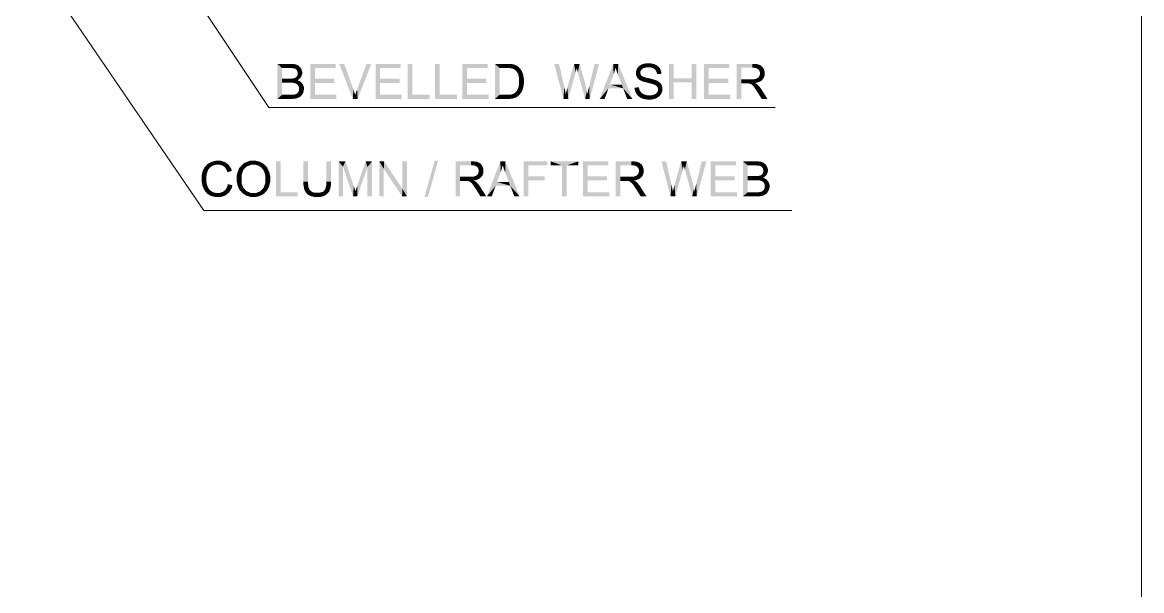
# Model space of a CAD drawing. Header units: millimetres. Extents: x 2 to 579, y 1 to 405.
# Drawn here: x 252.63 to 280.24, y 118.05 to 132.07 of the extents above; entities that cross this region are included whole.
import ezdxf

# ---------------------------------------------------------------- set-up
doc = ezdxf.new("R2010")
doc.units = ezdxf.units.MM
doc.linetypes.add('XKITLINE00', pattern=[0])
doc.layers.add('LinkedObject', color=7, linetype='Continuous', lineweight=0)

# ---------------------------------------------------------------- blocks, each defined once
blk = doc.blocks.new('*A4')
at = {"layer": 'LinkedObject'}
for points in [[(258.921, 131.047), (259.035, 130.582), (258.921, 130.183)], [(259.035, 130.684), (259.035, 130.582), (258.921, 131.047)], [(258.921, 131.047), (259.035, 130.945), (259.035, 130.684)], [(259.208, 130.945), (258.921, 131.047), (259.245, 131.047)], [(259.035, 130.945), (258.921, 131.047), (259.208, 130.945)], [(259.208, 130.945), (259.245, 131.047), (259.254, 130.945)], [(259.245, 131.047), (259.32, 130.939), (259.254, 130.945)], [(259.294, 131.047), (259.32, 130.939), (259.245, 131.047)], [(259.374, 131.034), (259.32, 130.939), (259.294, 131.047)], [(259.32, 130.939), (259.374, 131.034), (259.339, 130.933)], [(259.339, 130.933), (259.374, 131.034), (259.359, 130.927)], [(259.359, 130.927), (259.374, 131.034), (259.404, 131.021)], [(259.404, 131.021), (259.388, 130.905), (259.359, 130.927)], [(259.434, 131.008), (259.388, 130.905), (259.404, 131.021)], [(259.481, 130.967), (259.388, 130.905), (259.434, 131.008)], [(259.497, 130.94), (259.388, 130.905), (259.481, 130.967)], [(259.388, 130.905), (259.497, 130.94), (259.398, 130.888)], [(259.497, 130.94), (259.409, 130.872), (259.398, 130.888)], [(259.409, 130.872), (259.497, 130.94), (259.419, 130.834)], [(259.419, 130.834), (259.497, 130.94), (259.531, 130.826)], [(259.531, 130.856), (259.497, 130.94), (259.514, 130.913)], [(259.531, 130.826), (259.497, 130.94), (259.531, 130.856)], [(259.846, 130.681), (259.732, 130.183), (259.732, 131.047)], [(259.846, 130.681), (259.732, 131.047), (259.846, 130.945)], [(260.356, 130.945), (259.732, 131.047), (260.356, 131.047)], [(259.846, 130.945), (259.732, 131.047), (260.356, 130.945)], [(260.57, 131.047), (260.781, 130.183), (260.446, 131.047)], [(260.795, 130.419), (260.781, 130.183), (260.57, 131.047)], [(261.236, 131.047), (260.886, 130.419), (261.119, 131.047)], [(260.899, 130.183), (260.886, 130.419), (261.236, 131.047)], [(261.455, 130.681), (261.341, 130.183), (261.341, 131.047)], [(261.455, 130.681), (261.341, 131.047), (261.455, 130.945)], [(261.965, 130.945), (261.341, 131.047), (261.965, 131.047)], [(261.455, 130.945), (261.341, 131.047), (261.965, 130.945)], [(262.252, 131.047), (262.138, 130.183), (262.138, 131.047)], [(262.252, 130.285), (262.138, 130.183), (262.252, 131.047)], [(262.923, 131.047), (262.809, 130.183), (262.809, 131.047)], [(262.923, 130.285), (262.809, 130.183), (262.923, 131.047)], [(263.6, 130.681), (263.486, 130.183), (263.486, 131.047)], [(263.6, 130.681), (263.486, 131.047), (263.6, 130.945)], [(264.111, 130.945), (263.486, 131.047), (264.111, 131.047)], [(263.6, 130.945), (263.486, 131.047), (264.111, 130.945)], [(264.289, 131.047), (264.403, 130.945), (264.289, 130.183)], [(264.584, 130.945), (264.289, 131.047), (264.586, 131.047)], [(264.403, 130.945), (264.289, 131.047), (264.584, 130.945)], [(264.289, 130.183), (264.403, 130.945), (264.403, 130.285)], [(264.586, 131.047), (264.635, 130.945), (264.584, 130.945)], [(264.636, 131.047), (264.635, 130.945), (264.586, 131.047)], [(264.636, 131.047), (264.709, 130.936), (264.635, 130.945)], [(264.713, 131.041), (264.709, 130.936), (264.636, 131.047)], [(264.74, 131.035), (264.709, 130.936), (264.713, 131.041)], [(264.74, 131.035), (264.732, 130.927), (264.709, 130.936)], [(264.732, 130.927), (264.74, 131.035), (264.764, 130.915)], [(264.84, 130.995), (264.74, 131.035), (264.777, 131.026)], [(264.866, 130.973), (264.74, 131.035), (264.84, 130.995)], [(264.818, 130.866), (264.74, 131.035), (264.866, 130.973)], [(264.764, 130.915), (264.74, 131.035), (264.818, 130.866)], [(264.866, 130.973), (264.84, 130.83), (264.818, 130.866)], [(264.9, 130.944), (264.84, 130.83), (264.866, 130.973)], [(264.951, 130.87), (264.84, 130.83), (264.9, 130.944)], [(265.869, 131.047), (265.979, 130.183), (265.751, 131.047)], [(266, 130.48), (265.979, 130.183), (265.869, 131.047)], [(266.24, 131.047), (266.28, 130.841), (266.075, 130.463)], [(266.28, 130.841), (266.24, 131.047), (266.285, 130.862)], [(266.285, 130.862), (266.24, 131.047), (266.298, 130.913)], [(266.298, 130.913), (266.24, 131.047), (266.306, 130.943)], [(266.377, 131.047), (266.306, 130.943), (266.24, 131.047)], [(266.306, 130.943), (266.377, 131.047), (266.308, 130.933)], [(266.308, 130.933), (266.377, 131.047), (266.322, 130.882)], [(266.322, 130.882), (266.377, 131.047), (266.333, 130.841)], [(266.333, 130.841), (266.377, 131.047), (266.501, 130.609)], [(266.862, 131.047), (266.612, 130.492), (266.747, 131.047)], [(266.626, 130.183), (266.612, 130.492), (266.862, 131.047)], [(267.206, 131.047), (267.217, 130.791), (266.874, 130.183)], [(267.217, 130.791), (267.206, 131.047), (267.232, 130.832)], [(267.232, 130.832), (267.206, 131.047), (267.255, 130.915)], [(267.255, 130.915), (267.206, 131.047), (267.264, 130.956)], [(267.329, 131.047), (267.264, 130.956), (267.206, 131.047)], [(267.264, 130.956), (267.329, 131.047), (267.274, 130.921)], [(267.274, 130.921), (267.329, 131.047), (267.305, 130.831)], [(267.305, 130.831), (267.329, 131.047), (267.325, 130.776)], [(267.325, 130.776), (267.329, 131.047), (267.415, 130.538)], [(267.415, 130.538), (267.329, 131.047), (267.451, 130.445)], [(267.451, 130.445), (267.329, 131.047), (267.681, 130.183)], [(267.804, 130.946), (267.767, 130.823), (267.786, 130.917)], [(267.9, 130.904), (267.767, 130.823), (267.804, 130.946)], [(267.786, 130.917), (267.767, 130.823), (267.767, 130.856)], [(267.823, 130.974), (267.924, 130.923), (267.804, 130.946)], [(267.804, 130.946), (267.924, 130.923), (267.9, 130.904)], [(267.877, 131.017), (267.924, 130.923), (267.823, 130.974)], [(267.948, 130.942), (267.877, 131.017), (267.912, 131.032)], [(267.924, 130.923), (267.877, 131.017), (267.948, 130.942)], [(267.948, 131.047), (268.023, 130.961), (267.912, 131.032)], [(267.912, 131.032), (268.023, 130.961), (267.948, 130.942)], [(268.027, 131.062), (268.023, 130.961), (267.948, 131.047)], [(268.071, 131.062), (268.023, 130.961), (268.027, 131.062)], [(268.023, 130.961), (268.071, 131.062), (268.075, 130.961)], [(268.071, 131.062), (268.125, 130.961), (268.075, 130.961)], [(268.203, 131.046), (268.071, 131.062), (268.119, 131.062)], [(268.24, 131.031), (268.071, 131.062), (268.203, 131.046)], [(268.2, 130.94), (268.071, 131.062), (268.24, 131.031)], [(268.125, 130.961), (268.071, 131.062), (268.2, 130.94)], [(268.24, 131.031), (268.226, 130.919), (268.2, 130.94)], [(268.277, 131.015), (268.226, 130.919), (268.24, 131.031)], [(268.226, 130.919), (268.277, 131.015), (268.251, 130.898)], [(268.251, 130.898), (268.277, 131.015), (268.353, 130.94)], [(268.353, 130.94), (268.281, 130.836), (268.251, 130.898)], [(268.353, 130.94), (268.277, 131.015), (268.333, 130.97)], [(268.372, 130.909), (268.281, 130.836), (268.353, 130.94)], [(268.394, 130.841), (268.281, 130.836), (268.372, 130.909)], [(268.695, 130.692), (268.581, 130.183), (268.581, 131.047)], [(268.695, 130.692), (268.581, 131.047), (268.695, 131.047)], [(269.258, 131.047), (269.144, 130.692), (269.144, 131.047)], [(269.144, 130.59), (269.144, 130.692), (269.258, 131.047)], [(269.144, 130.59), (269.258, 131.047), (269.258, 130.183)], [(269.564, 130.681), (269.45, 130.183), (269.45, 131.047)], [(269.564, 130.681), (269.45, 131.047), (269.564, 130.945)], [(270.075, 130.945), (269.45, 131.047), (270.075, 131.047)], [(269.564, 130.945), (269.45, 131.047), (270.075, 130.945)], [(270.369, 130.666), (270.254, 130.183), (270.254, 131.047)], [(270.254, 131.047), (270.369, 130.952), (270.369, 130.666)], [(270.642, 130.952), (270.254, 131.047), (270.637, 131.047)], [(270.369, 130.952), (270.254, 131.047), (270.642, 130.952)], [(270.637, 131.047), (270.69, 130.952), (270.642, 130.952)], [(270.782, 131.035), (270.637, 131.047), (270.694, 131.047)], [(270.812, 131.024), (270.637, 131.047), (270.782, 131.035)], [(270.76, 130.932), (270.637, 131.047), (270.812, 131.024)], [(270.69, 130.952), (270.637, 131.047), (270.76, 130.932)], [(270.812, 131.024), (270.782, 130.912), (270.76, 130.932)], [(270.842, 131.012), (270.782, 130.912), (270.812, 131.024)], [(270.782, 130.912), (270.842, 131.012), (270.804, 130.893)], [(270.804, 130.893), (270.842, 131.012), (270.908, 130.941)], [(270.908, 130.941), (270.826, 130.842), (270.804, 130.893)], [(270.926, 130.912), (270.826, 130.842), (270.908, 130.941)], [(270.944, 130.847), (270.826, 130.842), (270.926, 130.912)], [(270.908, 130.941), (270.842, 131.012), (270.89, 130.971)], [(259.235, 130.582), (259.035, 130.684), (259.222, 130.684)], [(259.035, 130.582), (259.035, 130.684), (259.235, 130.582)], [(259.276, 130.582), (259.222, 130.684), (259.26, 130.684)], [(259.235, 130.582), (259.222, 130.684), (259.276, 130.582)], [(259.315, 130.689), (259.411, 130.643), (259.26, 130.684)], [(259.26, 130.684), (259.411, 130.643), (259.276, 130.582)], [(259.276, 130.582), (259.411, 130.643), (259.339, 130.575)], [(259.331, 130.694), (259.441, 130.658), (259.315, 130.689)], [(259.411, 130.643), (259.315, 130.689), (259.441, 130.658)], [(259.353, 130.701), (259.441, 130.658), (259.331, 130.694)], [(259.411, 130.643), (259.383, 130.56), (259.339, 130.575)], [(259.386, 130.722), (259.441, 130.658), (259.353, 130.701)], [(259.383, 130.56), (259.411, 130.643), (259.418, 130.535)], [(259.501, 130.722), (259.386, 130.722), (259.408, 130.752)], [(259.486, 130.697), (259.386, 130.722), (259.501, 130.722)], [(259.441, 130.658), (259.386, 130.722), (259.486, 130.697)], [(259.408, 130.752), (259.531, 130.826), (259.501, 130.722)], [(259.419, 130.79), (259.531, 130.826), (259.408, 130.752)], [(259.51, 130.592), (259.411, 130.643), (259.45, 130.631)], [(259.418, 130.535), (259.411, 130.643), (259.51, 130.592)], [(259.531, 130.826), (259.419, 130.813), (259.419, 130.834)], [(259.419, 130.813), (259.531, 130.826), (259.419, 130.79)], [(259.501, 130.722), (259.531, 130.826), (259.516, 130.746)], [(259.516, 130.746), (259.531, 130.826), (259.531, 130.798)], [(259.846, 130.579), (259.732, 130.183), (259.846, 130.681)], [(260.325, 130.579), (259.846, 130.681), (260.325, 130.681)], [(259.846, 130.579), (259.846, 130.681), (260.325, 130.579)], [(261.455, 130.579), (261.341, 130.183), (261.455, 130.681)], [(261.933, 130.579), (261.455, 130.681), (261.933, 130.681)], [(261.455, 130.579), (261.455, 130.681), (261.933, 130.579)], [(263.6, 130.579), (263.486, 130.183), (263.6, 130.681)], [(264.079, 130.579), (263.6, 130.681), (264.079, 130.681)], [(263.6, 130.579), (263.6, 130.681), (264.079, 130.579)], [(264.84, 130.83), (264.951, 130.87), (264.862, 130.793)], [(264.862, 130.793), (264.951, 130.87), (264.968, 130.825)], [(264.968, 130.825), (264.885, 130.689), (264.862, 130.793)], [(264.985, 130.78), (264.885, 130.689), (264.968, 130.825)], [(265.002, 130.677), (264.885, 130.689), (264.985, 130.78)], [(265.002, 130.62), (264.885, 130.689), (265.002, 130.677)], [(264.885, 130.689), (265.002, 130.62), (264.885, 130.621)], [(266.075, 130.463), (266.28, 130.841), (266.097, 130.183)], [(266.501, 130.609), (266.514, 130.183), (266.333, 130.841)], [(266.874, 130.183), (267.217, 130.791), (267.122, 130.538)], [(267.877, 130.858), (267.767, 130.823), (267.9, 130.904)], [(267.767, 130.823), (267.877, 130.858), (267.877, 130.831)], [(267.877, 130.808), (267.767, 130.823), (267.877, 130.831)], [(267.767, 130.823), (267.877, 130.808), (267.767, 130.794)], [(267.767, 130.794), (267.877, 130.808), (267.782, 130.74)], [(267.782, 130.74), (267.877, 130.808), (267.797, 130.716)], [(267.797, 130.716), (267.877, 130.808), (267.894, 130.769)], [(267.894, 130.769), (267.858, 130.651), (267.797, 130.716)], [(267.797, 130.716), (267.858, 130.651), (267.812, 130.692)], [(267.91, 130.754), (267.858, 130.651), (267.894, 130.769)], [(267.858, 130.651), (267.91, 130.754), (267.889, 130.635)], [(267.889, 130.635), (267.91, 130.754), (267.927, 130.739)], [(267.889, 130.635), (267.927, 130.739), (267.913, 130.622)], [(267.913, 130.622), (267.927, 130.739), (267.996, 130.596)], [(267.996, 130.596), (267.927, 130.739), (268.013, 130.708)], [(267.996, 130.596), (268.013, 130.708), (268.056, 130.581)], [(268.056, 130.581), (268.013, 130.708), (268.083, 130.693)], [(268.056, 130.581), (268.083, 130.693), (268.115, 130.567)], [(268.115, 130.567), (268.083, 130.693), (268.152, 130.677)], [(268.115, 130.567), (268.152, 130.677), (268.192, 130.546)], [(268.192, 130.546), (268.152, 130.677), (268.209, 130.539)], [(268.209, 130.539), (268.152, 130.677), (268.237, 130.529)], [(268.248, 130.649), (268.237, 130.529), (268.152, 130.677)], [(268.274, 130.638), (268.237, 130.529), (268.248, 130.649)], [(268.237, 130.529), (268.274, 130.638), (268.276, 130.503)], [(268.276, 130.503), (268.274, 130.638), (268.311, 130.62)], [(268.395, 130.803), (268.281, 130.836), (268.394, 130.841)], [(268.281, 130.836), (268.395, 130.803), (268.285, 130.795)], [(268.695, 130.59), (268.581, 130.183), (268.695, 130.692)], [(268.695, 130.692), (269.144, 130.59), (268.695, 130.59)], [(269.144, 130.692), (269.144, 130.59), (268.695, 130.692)], [(269.564, 130.579), (269.45, 130.183), (269.564, 130.681)], [(270.043, 130.579), (269.564, 130.681), (270.043, 130.681)], [(269.564, 130.579), (269.564, 130.681), (270.043, 130.579)], [(270.369, 130.666), (270.369, 130.567), (270.254, 130.183)], [(270.501, 130.567), (270.369, 130.666), (270.614, 130.666)], [(270.369, 130.567), (270.369, 130.666), (270.501, 130.567)], [(270.501, 130.567), (270.614, 130.666), (270.523, 130.567)], [(270.523, 130.567), (270.614, 130.666), (270.555, 130.565)], [(270.555, 130.565), (270.614, 130.666), (270.564, 130.562)], [(270.564, 130.562), (270.614, 130.666), (270.578, 130.559)], [(270.578, 130.559), (270.614, 130.666), (270.604, 130.548)], [(270.604, 130.548), (270.614, 130.666), (270.653, 130.666)], [(270.604, 130.548), (270.653, 130.666), (270.617, 130.54)], [(270.653, 130.666), (270.701, 130.576), (270.617, 130.54)], [(270.714, 130.674), (270.701, 130.576), (270.653, 130.666)], [(270.701, 130.576), (270.714, 130.674), (270.763, 130.585)], [(270.736, 130.682), (270.885, 130.656), (270.714, 130.674)], [(270.855, 130.625), (270.714, 130.674), (270.885, 130.656)], [(270.763, 130.585), (270.714, 130.674), (270.855, 130.625)], [(270.758, 130.69), (270.885, 130.656), (270.736, 130.682)], [(270.885, 130.656), (270.758, 130.69), (270.792, 130.716)], [(270.803, 130.734), (270.885, 130.656), (270.792, 130.716)], [(270.815, 130.752), (270.885, 130.656), (270.803, 130.734)], [(270.815, 130.752), (270.944, 130.811), (270.885, 130.656)], [(270.826, 130.791), (270.944, 130.811), (270.815, 130.752)], [(270.944, 130.811), (270.826, 130.842), (270.944, 130.847)], [(270.826, 130.842), (270.944, 130.811), (270.826, 130.812)], [(270.944, 130.811), (270.826, 130.791), (270.826, 130.812)], [(270.885, 130.656), (270.944, 130.811), (270.914, 130.688)], [(270.914, 130.688), (270.944, 130.811), (270.944, 130.765)], [(258.921, 130.183), (259.035, 130.582), (259.035, 130.285)], [(259.418, 130.535), (259.51, 130.592), (259.43, 130.518)], [(259.43, 130.518), (259.51, 130.592), (259.443, 130.5)], [(259.547, 130.321), (259.43, 130.345), (259.447, 130.376)], [(259.443, 130.5), (259.51, 130.592), (259.531, 130.564)], [(259.531, 130.564), (259.455, 130.458), (259.443, 130.5)], [(259.447, 130.376), (259.573, 130.433), (259.547, 130.321)], [(259.455, 130.413), (259.573, 130.433), (259.447, 130.376)], [(259.552, 130.537), (259.455, 130.458), (259.531, 130.564)], [(259.573, 130.471), (259.455, 130.458), (259.552, 130.537)], [(259.573, 130.433), (259.455, 130.458), (259.573, 130.471)], [(259.455, 130.458), (259.573, 130.433), (259.455, 130.434)], [(259.573, 130.433), (259.455, 130.413), (259.455, 130.434)], [(259.547, 130.321), (259.573, 130.433), (259.56, 130.347)], [(259.56, 130.347), (259.573, 130.433), (259.573, 130.403)], [(259.846, 130.285), (259.732, 130.183), (259.846, 130.579)], [(260.808, 130.381), (260.781, 130.183), (260.795, 130.419)], [(260.831, 130.311), (260.781, 130.183), (260.808, 130.381)], [(260.873, 130.384), (260.899, 130.183), (260.85, 130.313)], [(260.886, 130.419), (260.899, 130.183), (260.873, 130.384)], [(261.455, 130.285), (261.341, 130.183), (261.455, 130.579)], [(263.6, 130.285), (263.486, 130.183), (263.6, 130.579)], [(264.92, 130.319), (264.799, 130.346), (264.819, 130.366)], [(264.819, 130.366), (264.979, 130.445), (264.92, 130.319)], [(264.851, 130.421), (264.979, 130.445), (264.819, 130.366)], [(264.862, 130.455), (264.979, 130.445), (264.851, 130.421)], [(264.979, 130.445), (264.862, 130.455), (264.873, 130.489)], [(264.885, 130.573), (265.002, 130.57), (264.873, 130.489)], [(264.873, 130.489), (265.002, 130.57), (264.979, 130.445)], [(265.002, 130.62), (264.885, 130.573), (264.885, 130.621)], [(265.002, 130.57), (264.885, 130.573), (265.002, 130.62)], [(264.92, 130.319), (264.979, 130.445), (264.938, 130.344)], [(264.938, 130.344), (264.979, 130.445), (264.968, 130.407)], [(264.979, 130.445), (265.002, 130.57), (264.991, 130.483)], [(266.01, 130.436), (265.979, 130.183), (266, 130.48)], [(266.028, 130.348), (265.979, 130.183), (266.01, 130.436)], [(266.053, 130.373), (266.097, 130.183), (266.036, 130.304)], [(266.072, 130.453), (266.097, 130.183), (266.053, 130.373)], [(266.075, 130.463), (266.097, 130.183), (266.072, 130.453)], [(266.524, 130.528), (266.514, 130.183), (266.501, 130.609)], [(266.557, 130.375), (266.514, 130.183), (266.524, 130.528)], [(266.568, 130.304), (266.514, 130.183), (266.557, 130.375)], [(266.598, 130.438), (266.626, 130.183), (266.577, 130.345)], [(266.612, 130.492), (266.626, 130.183), (266.598, 130.438)], [(267.089, 130.445), (266.874, 130.183), (267.122, 130.538)], [(266.874, 130.183), (267.089, 130.445), (266.995, 130.183)], [(267.122, 130.538), (267.451, 130.445), (267.089, 130.445)], [(267.415, 130.538), (267.451, 130.445), (267.122, 130.538)], [(267.451, 130.445), (267.681, 130.183), (267.551, 130.183)], [(267.847, 130.437), (267.735, 130.46), (267.843, 130.47)], [(267.735, 130.46), (267.782, 130.305), (267.736, 130.417)], [(267.847, 130.437), (267.782, 130.305), (267.735, 130.46)], [(267.736, 130.417), (267.782, 130.305), (267.76, 130.339)], [(267.865, 130.384), (267.782, 130.305), (267.847, 130.437)], [(267.782, 130.305), (267.865, 130.384), (267.805, 130.271)], [(267.805, 130.271), (267.865, 130.384), (267.867, 130.22)], [(267.879, 130.363), (267.867, 130.22), (267.865, 130.384)], [(267.893, 130.342), (267.867, 130.22), (267.879, 130.363)], [(268.276, 130.503), (268.311, 130.62), (268.287, 130.488)], [(268.287, 130.488), (268.311, 130.62), (268.299, 130.473)], [(268.299, 130.36), (268.401, 130.327), (268.287, 130.343)], [(268.311, 130.62), (268.385, 130.55), (268.299, 130.473)], [(268.299, 130.473), (268.385, 130.55), (268.311, 130.437)], [(268.299, 130.36), (268.421, 130.427), (268.401, 130.327)], [(268.311, 130.397), (268.421, 130.427), (268.299, 130.36)], [(268.385, 130.55), (268.311, 130.62), (268.367, 130.576)], [(268.311, 130.437), (268.385, 130.55), (268.403, 130.523)], [(268.311, 130.437), (268.403, 130.523), (268.311, 130.417)], [(268.311, 130.417), (268.403, 130.523), (268.311, 130.397)], [(268.403, 130.523), (268.421, 130.427), (268.311, 130.397)], [(268.401, 130.327), (268.421, 130.427), (268.421, 130.392)], [(268.421, 130.427), (268.403, 130.523), (268.421, 130.461)], [(268.581, 130.183), (268.695, 130.59), (268.695, 130.183)], [(269.144, 130.59), (269.258, 130.183), (269.144, 130.183)], [(269.564, 130.285), (269.45, 130.183), (269.564, 130.579)], [(270.254, 130.183), (270.369, 130.567), (270.369, 130.183)], [(270.617, 130.54), (270.701, 130.576), (270.629, 130.531)], [(270.701, 130.576), (270.658, 130.502), (270.629, 130.531)], [(270.724, 130.565), (270.658, 130.502), (270.701, 130.576)], [(270.658, 130.502), (270.724, 130.565), (270.674, 130.482)], [(270.674, 130.482), (270.724, 130.565), (270.691, 130.461)], [(270.691, 130.461), (270.724, 130.565), (270.77, 130.533)], [(270.77, 130.533), (270.732, 130.402), (270.691, 130.461)], [(270.77, 130.533), (270.724, 130.565), (270.758, 130.544)], [(270.795, 130.51), (270.732, 130.402), (270.77, 130.533)], [(270.842, 130.453), (270.732, 130.402), (270.795, 130.51)], [(270.732, 130.402), (270.842, 130.453), (270.757, 130.363)], [(270.757, 130.363), (270.842, 130.453), (270.864, 130.418)], [(270.757, 130.363), (270.864, 130.418), (270.871, 130.183)], [(270.871, 130.183), (270.864, 130.418), (271.014, 130.183)], [(259.035, 130.285), (259.25, 130.183), (258.921, 130.183)], [(259.25, 130.285), (259.25, 130.183), (259.035, 130.285)], [(259.25, 130.285), (259.291, 130.183), (259.25, 130.183)], [(259.278, 130.285), (259.291, 130.183), (259.25, 130.285)], [(259.317, 130.287), (259.361, 130.19), (259.278, 130.285)], [(259.278, 130.285), (259.361, 130.19), (259.291, 130.183)], [(259.328, 130.289), (259.361, 130.19), (259.317, 130.287)], [(259.389, 130.197), (259.328, 130.289), (259.348, 130.293)], [(259.361, 130.19), (259.328, 130.289), (259.389, 130.197)], [(259.381, 130.304), (259.484, 130.24), (259.348, 130.293)], [(259.348, 130.293), (259.484, 130.24), (259.389, 130.197)], [(259.394, 130.313), (259.484, 130.24), (259.381, 130.304)], [(259.389, 130.197), (259.484, 130.24), (259.418, 130.205)], [(259.484, 130.24), (259.394, 130.313), (259.408, 130.321)], [(259.43, 130.345), (259.503, 130.254), (259.408, 130.321)], [(259.408, 130.321), (259.503, 130.254), (259.484, 130.24)], [(259.418, 130.205), (259.484, 130.24), (259.465, 130.226)], [(259.534, 130.294), (259.43, 130.345), (259.547, 130.321)], [(259.503, 130.254), (259.43, 130.345), (259.534, 130.294)], [(259.732, 130.183), (259.846, 130.285), (260.376, 130.183)], [(260.376, 130.183), (259.846, 130.285), (260.376, 130.285)], [(260.84, 130.278), (260.781, 130.183), (260.831, 130.311)], [(260.781, 130.183), (260.84, 130.278), (260.899, 130.183)], [(260.85, 130.313), (260.899, 130.183), (260.84, 130.278)], [(261.341, 130.183), (261.455, 130.285), (261.985, 130.183)], [(261.985, 130.183), (261.455, 130.285), (261.985, 130.285)], [(262.138, 130.183), (262.252, 130.285), (262.677, 130.183)], [(262.677, 130.183), (262.252, 130.285), (262.677, 130.285)], [(262.809, 130.183), (262.923, 130.285), (263.348, 130.183)], [(263.348, 130.183), (262.923, 130.285), (263.348, 130.285)], [(263.486, 130.183), (263.6, 130.285), (264.13, 130.183)], [(264.13, 130.183), (263.6, 130.285), (264.13, 130.285)], [(264.403, 130.285), (264.6, 130.183), (264.289, 130.183)], [(264.587, 130.285), (264.6, 130.183), (264.403, 130.285)], [(264.587, 130.285), (264.639, 130.183), (264.6, 130.183)], [(264.63, 130.285), (264.639, 130.183), (264.587, 130.285)], [(264.739, 130.198), (264.63, 130.285), (264.697, 130.293)], [(264.709, 130.19), (264.63, 130.285), (264.739, 130.198)], [(264.639, 130.183), (264.63, 130.285), (264.709, 130.19)], [(264.721, 130.301), (264.739, 130.198), (264.697, 130.293)], [(264.745, 130.309), (264.739, 130.198), (264.721, 130.301)], [(264.739, 130.198), (264.745, 130.309), (264.769, 130.205)], [(264.842, 130.241), (264.745, 130.309), (264.784, 130.331)], [(264.82, 130.227), (264.745, 130.309), (264.842, 130.241)], [(264.769, 130.205), (264.745, 130.309), (264.82, 130.227)], [(264.799, 130.346), (264.863, 130.255), (264.784, 130.331)], [(264.784, 130.331), (264.863, 130.255), (264.842, 130.241)], [(264.902, 130.295), (264.799, 130.346), (264.92, 130.319)], [(264.863, 130.255), (264.799, 130.346), (264.902, 130.295)], [(266.036, 130.304), (265.979, 130.183), (266.028, 130.348)], [(266.036, 130.304), (266.097, 130.183), (265.979, 130.183)], [(266.568, 130.304), (266.626, 130.183), (266.514, 130.183)], [(266.577, 130.345), (266.626, 130.183), (266.568, 130.304)], [(267.893, 130.342), (267.906, 130.202), (267.867, 130.22)], [(267.936, 130.309), (267.906, 130.202), (267.893, 130.342)], [(267.906, 130.202), (267.936, 130.309), (267.946, 130.185)], [(267.965, 130.296), (267.946, 130.185), (267.936, 130.309)], [(267.995, 130.283), (267.946, 130.185), (267.965, 130.296)], [(267.995, 130.283), (268.044, 130.168), (267.946, 130.185)], [(268.061, 130.27), (268.044, 130.168), (267.995, 130.283)], [(268.061, 130.27), (268.102, 130.168), (268.044, 130.168)], [(268.097, 130.27), (268.102, 130.168), (268.061, 130.27)], [(268.097, 130.27), (268.149, 130.168), (268.102, 130.168)], [(268.13, 130.27), (268.149, 130.168), (268.097, 130.27)], [(268.188, 130.28), (268.269, 130.202), (268.13, 130.27)], [(268.13, 130.27), (268.269, 130.202), (268.149, 130.168)], [(268.149, 130.168), (268.269, 130.202), (268.232, 130.185)], [(268.213, 130.29), (268.362, 130.266), (268.188, 130.28)], [(268.305, 130.219), (268.188, 130.28), (268.362, 130.266)], [(268.269, 130.202), (268.188, 130.28), (268.305, 130.219)], [(268.238, 130.299), (268.362, 130.266), (268.213, 130.29)], [(268.275, 130.326), (268.382, 130.297), (268.238, 130.299)], [(268.238, 130.299), (268.382, 130.297), (268.362, 130.266)], [(268.287, 130.343), (268.401, 130.327), (268.275, 130.326)], [(268.382, 130.297), (268.275, 130.326), (268.401, 130.327)], [(269.45, 130.183), (269.564, 130.285), (270.095, 130.183)], [(270.095, 130.183), (269.564, 130.285), (270.095, 130.285)], [(257.193, 128.384), (257.074, 128.402), (257.1, 128.453)], [(257.126, 128.503), (257.253, 128.488), (257.1, 128.453)], [(257.1, 128.453), (257.253, 128.488), (257.206, 128.424)], [(257.193, 128.384), (257.1, 128.453), (257.206, 128.424)], [(257.199, 128.579), (257.253, 128.488), (257.126, 128.503)], [(257.246, 128.605), (257.253, 128.488), (257.199, 128.579)], [(257.294, 128.631), (257.403, 128.56), (257.246, 128.605)], [(257.246, 128.605), (257.403, 128.56), (257.32, 128.536)], [(257.253, 128.488), (257.246, 128.605), (257.287, 128.512)], [(257.287, 128.512), (257.246, 128.605), (257.32, 128.536)], [(257.399, 128.657), (257.403, 128.56), (257.294, 128.631)], [(257.456, 128.657), (257.403, 128.56), (257.399, 128.657)], [(257.403, 128.56), (257.456, 128.657), (257.453, 128.56)], [(257.456, 128.657), (257.497, 128.56), (257.453, 128.56)], [(257.629, 128.624), (257.456, 128.657), (257.52, 128.657)], [(257.673, 128.591), (257.456, 128.657), (257.629, 128.624)], [(257.568, 128.538), (257.456, 128.657), (257.673, 128.591)], [(257.497, 128.56), (257.456, 128.657), (257.568, 128.538)], [(257.568, 128.538), (257.673, 128.591), (257.597, 128.517)], [(257.673, 128.591), (257.626, 128.495), (257.597, 128.517)], [(257.626, 128.495), (257.673, 128.591), (257.669, 128.426)], [(257.669, 128.426), (257.673, 128.591), (257.796, 128.406)], [(257.669, 128.426), (257.796, 128.406), (257.684, 128.379)], [(257.779, 128.466), (257.673, 128.591), (257.718, 128.558)], [(257.796, 128.406), (257.673, 128.591), (257.779, 128.466)], [(258.032, 128.536), (257.917, 128.199), (257.974, 128.475)], [(258.078, 128.434), (257.917, 128.199), (258.032, 128.536)], [(257.974, 128.475), (257.917, 128.199), (257.917, 128.307)], [(258.034, 128.295), (257.917, 128.199), (258.078, 128.434)], [(258.239, 128.657), (258.032, 128.536), (258.09, 128.597)], [(258.33, 128.657), (258.032, 128.536), (258.239, 128.657)], [(258.27, 128.559), (258.032, 128.536), (258.33, 128.657)], [(258.165, 128.517), (258.032, 128.536), (258.27, 128.559)], [(258.032, 128.536), (258.165, 128.517), (258.122, 128.476)], [(258.078, 128.434), (258.032, 128.536), (258.122, 128.476)], [(258.27, 128.559), (258.33, 128.657), (258.331, 128.559)], [(258.33, 128.657), (258.374, 128.559), (258.331, 128.559)], [(258.498, 128.629), (258.33, 128.657), (258.39, 128.657)], [(258.546, 128.6), (258.33, 128.657), (258.498, 128.629)], [(258.451, 128.537), (258.33, 128.657), (258.546, 128.6)], [(258.374, 128.559), (258.33, 128.657), (258.451, 128.537)], [(258.451, 128.537), (258.546, 128.6), (258.485, 128.516)], [(258.546, 128.6), (258.519, 128.494), (258.485, 128.516)], [(258.519, 128.494), (258.546, 128.6), (258.572, 128.433)], [(258.667, 128.492), (258.546, 128.6), (258.594, 128.572)], [(258.692, 128.441), (258.546, 128.6), (258.667, 128.492)], [(258.572, 128.433), (258.546, 128.6), (258.692, 128.441)], [(258.572, 128.433), (258.692, 128.441), (258.589, 128.394)], [(258.692, 128.441), (258.607, 128.354), (258.589, 128.394)], [(258.607, 128.354), (258.692, 128.441), (258.625, 128.262)], [(258.625, 128.262), (258.692, 128.441), (258.743, 128.274)], [(258.743, 128.274), (258.692, 128.441), (258.717, 128.39)], [(258.999, 128.643), (258.885, 127.779), (258.885, 128.643)], [(258.999, 127.881), (258.885, 127.779), (258.999, 128.643)], [(259.677, 128.643), (259.562, 128.144), (259.562, 128.643)], [(259.677, 128.144), (259.562, 128.144), (259.677, 128.643)], [(260.242, 128.643), (260.128, 128.144), (260.128, 128.643)], [(260.242, 128.144), (260.128, 128.144), (260.242, 128.643)], [(260.428, 128.643), (260.538, 128.514), (260.428, 127.779)], [(260.538, 128.514), (260.428, 128.643), (260.6, 128.643)], [(260.428, 127.779), (260.538, 128.514), (260.538, 127.779)], [(260.538, 128.514), (260.6, 128.643), (260.787, 127.779)], [(260.787, 127.779), (260.6, 128.643), (260.804, 128.031)], [(260.891, 128.042), (261.142, 128.502), (260.89, 127.779)], [(261.099, 128.643), (261.142, 128.502), (260.891, 128.042)], [(261.252, 128.643), (261.142, 128.502), (261.099, 128.643)], [(261.142, 127.779), (261.252, 128.643), (261.252, 127.779)], [(261.142, 128.502), (261.252, 128.643), (261.142, 127.779)], [(261.435, 128.643), (261.545, 128.457), (261.435, 127.779)], [(261.545, 128.457), (261.435, 128.643), (261.552, 128.643)], [(261.435, 127.779), (261.545, 128.457), (261.545, 127.779)], [(261.545, 128.457), (261.552, 128.643), (261.997, 127.779)], [(261.997, 127.779), (261.552, 128.643), (262.005, 127.964)], [(262.115, 128.643), (262.005, 127.964), (262.005, 128.643)], [(262.115, 127.779), (262.005, 127.964), (262.115, 128.643)], [(262.885, 128.657), (262.549, 127.764), (262.8, 128.657)], [(262.635, 127.764), (262.549, 127.764), (262.885, 128.657)], [(263.429, 128.262), (263.315, 127.779), (263.315, 128.643)], [(263.315, 128.643), (263.429, 128.548), (263.429, 128.262)], [(263.702, 128.548), (263.315, 128.643), (263.697, 128.643)], [(263.429, 128.548), (263.315, 128.643), (263.702, 128.548)], [(263.697, 128.643), (263.75, 128.548), (263.702, 128.548)], [(263.843, 128.631), (263.697, 128.643), (263.755, 128.643)], [(263.873, 128.619), (263.697, 128.643), (263.843, 128.631)], [(263.82, 128.528), (263.697, 128.643), (263.873, 128.619)], [(263.75, 128.548), (263.697, 128.643), (263.82, 128.528)], [(263.873, 128.619), (263.842, 128.508), (263.82, 128.528)], [(263.903, 128.608), (263.842, 128.508), (263.873, 128.619)], [(263.842, 128.508), (263.903, 128.608), (263.865, 128.488)], [(263.865, 128.488), (263.903, 128.608), (263.968, 128.537)], [(263.968, 128.537), (263.887, 128.438), (263.865, 128.488)], [(263.986, 128.508), (263.887, 128.438), (263.968, 128.537)], [(264.004, 128.443), (263.887, 128.438), (263.986, 128.508)], [(264.004, 128.407), (263.887, 128.438), (264.004, 128.443)], [(263.887, 128.438), (264.004, 128.407), (263.887, 128.407)], [(263.968, 128.537), (263.903, 128.608), (263.95, 128.567)], [(264.421, 128.643), (264.432, 128.387), (264.089, 127.779)], [(264.432, 128.387), (264.421, 128.643), (264.447, 128.428)], [(264.447, 128.428), (264.421, 128.643), (264.471, 128.51)], [(264.471, 128.51), (264.421, 128.643), (264.479, 128.552)], [(264.544, 128.643), (264.479, 128.552), (264.421, 128.643)], [(264.479, 128.552), (264.544, 128.643), (264.489, 128.517)], [(264.489, 128.517), (264.544, 128.643), (264.52, 128.427)], [(264.52, 128.427), (264.544, 128.643), (264.54, 128.372)], [(264.54, 128.372), (264.544, 128.643), (264.631, 128.134)], [(264.631, 128.134), (264.544, 128.643), (264.666, 128.04)], [(264.666, 128.04), (264.544, 128.643), (264.896, 127.779)], [(265.109, 128.273), (264.994, 127.779), (264.994, 128.643)], [(265.109, 128.273), (264.994, 128.643), (265.109, 128.541)], [(265.577, 128.541), (264.994, 128.643), (265.577, 128.643)], [(265.109, 128.541), (264.994, 128.643), (265.577, 128.541)], [(265.661, 128.643), (265.945, 128.541), (265.661, 128.541)], [(266.059, 128.541), (265.945, 128.541), (265.661, 128.643)], [(266.059, 128.541), (265.661, 128.643), (266.345, 128.643)], [(265.945, 127.779), (266.059, 128.541), (266.059, 127.779)], [(265.945, 128.541), (266.059, 128.541), (265.945, 127.779)], [(266.059, 128.541), (266.345, 128.643), (266.345, 128.541)], [(266.578, 128.276), (266.464, 127.779), (266.464, 128.643)], [(266.578, 128.276), (266.464, 128.643), (266.578, 128.541)], [(267.089, 128.541), (266.464, 128.643), (267.089, 128.643)], [(266.578, 128.541), (266.464, 128.643), (267.089, 128.541)], [(267.383, 128.262), (267.269, 127.779), (267.269, 128.643)], [(267.269, 128.643), (267.383, 128.548), (267.383, 128.262)], [(267.656, 128.548), (267.269, 128.643), (267.651, 128.643)], [(267.383, 128.548), (267.269, 128.643), (267.656, 128.548)], [(267.651, 128.643), (267.704, 128.548), (267.656, 128.548)], [(267.796, 128.631), (267.651, 128.643), (267.709, 128.643)], [(267.826, 128.619), (267.651, 128.643), (267.796, 128.631)], [(267.774, 128.528), (267.651, 128.643), (267.826, 128.619)], [(267.704, 128.548), (267.651, 128.643), (267.774, 128.528)], [(267.826, 128.619), (267.796, 128.508), (267.774, 128.528)], [(267.856, 128.608), (267.796, 128.508), (267.826, 128.619)], [(267.796, 128.508), (267.856, 128.608), (267.818, 128.488)], [(267.818, 128.488), (267.856, 128.608), (267.922, 128.537)], [(267.922, 128.537), (267.84, 128.438), (267.818, 128.488)], [(267.94, 128.508), (267.84, 128.438), (267.922, 128.537)], [(267.958, 128.443), (267.84, 128.438), (267.94, 128.508)], [(267.958, 128.407), (267.84, 128.438), (267.958, 128.443)], [(267.84, 128.438), (267.958, 128.407), (267.84, 128.407)], [(267.922, 128.537), (267.856, 128.608), (267.904, 128.567)], [(268.512, 128.643), (268.622, 127.779), (268.394, 128.643)], [(268.643, 128.076), (268.622, 127.779), (268.512, 128.643)], [(268.883, 128.643), (268.923, 128.437), (268.718, 128.059)], [(268.718, 128.059), (268.923, 128.437), (268.74, 127.779)], [(268.923, 128.437), (268.883, 128.643), (268.928, 128.458)], [(268.928, 128.458), (268.883, 128.643), (268.941, 128.508)], [(268.941, 128.508), (268.883, 128.643), (268.949, 128.538)], [(269.02, 128.643), (268.949, 128.538), (268.883, 128.643)], [(268.949, 128.538), (269.02, 128.643), (268.951, 128.529)], [(268.951, 128.529), (269.02, 128.643), (268.965, 128.478)], [(268.965, 128.478), (269.02, 128.643), (268.976, 128.437)], [(268.976, 128.437), (269.02, 128.643), (269.144, 128.205)], [(269.144, 128.205), (269.157, 127.779), (268.976, 128.437)], [(269.505, 128.643), (269.255, 128.087), (269.39, 128.643)], [(269.269, 127.779), (269.255, 128.087), (269.505, 128.643)], [(269.727, 128.276), (269.613, 127.779), (269.613, 128.643)], [(269.727, 128.276), (269.613, 128.643), (269.727, 128.541)], [(270.238, 128.541), (269.613, 128.643), (270.238, 128.643)], [(269.727, 128.541), (269.613, 128.643), (270.238, 128.541)], [(270.411, 128.643), (270.525, 128.178), (270.411, 127.779)], [(270.525, 128.28), (270.525, 128.178), (270.411, 128.643)], [(270.411, 128.643), (270.525, 128.541), (270.525, 128.28)], [(270.698, 128.541), (270.411, 128.643), (270.735, 128.643)], [(270.525, 128.541), (270.411, 128.643), (270.698, 128.541)], [(270.698, 128.541), (270.735, 128.643), (270.745, 128.541)], [(270.735, 128.643), (270.81, 128.535), (270.745, 128.541)], [(270.785, 128.643), (270.81, 128.535), (270.735, 128.643)], [(270.864, 128.63), (270.81, 128.535), (270.785, 128.643)], [(270.81, 128.535), (270.864, 128.63), (270.83, 128.529)], [(270.83, 128.529), (270.864, 128.63), (270.849, 128.523)], [(270.849, 128.523), (270.864, 128.63), (270.894, 128.616)], [(270.894, 128.616), (270.878, 128.5), (270.849, 128.523)], [(270.924, 128.603), (270.878, 128.5), (270.894, 128.616)], [(270.971, 128.563), (270.878, 128.5), (270.924, 128.603)], [(270.988, 128.536), (270.878, 128.5), (270.971, 128.563)], [(270.878, 128.5), (270.988, 128.536), (270.889, 128.484)], [(270.988, 128.536), (270.899, 128.468), (270.889, 128.484)], [(270.899, 128.468), (270.988, 128.536), (270.909, 128.43)], [(270.909, 128.43), (270.988, 128.536), (271.022, 128.422)], [(271.022, 128.422), (270.909, 128.408), (270.909, 128.43)], [(271.022, 128.451), (270.988, 128.536), (271.005, 128.508)], [(271.022, 128.422), (270.988, 128.536), (271.022, 128.451)], [(257.179, 128.344), (257.048, 128.285), (257.074, 128.402)], [(257.166, 128.261), (257.048, 128.285), (257.179, 128.344)], [(257.048, 128.285), (257.166, 128.261), (257.048, 128.217)], [(257.048, 128.217), (257.166, 128.261), (257.166, 128.218)], [(257.166, 128.218), (257.048, 128.155), (257.048, 128.217)], [(257.166, 128.163), (257.048, 128.155), (257.166, 128.218)], [(257.166, 128.163), (257.094, 127.986), (257.048, 128.155)], [(257.048, 128.155), (257.094, 127.986), (257.071, 128.039)], [(257.179, 128.344), (257.074, 128.402), (257.193, 128.384)], [(257.182, 128.066), (257.094, 127.986), (257.166, 128.163)], [(257.917, 128.199), (258.034, 128.295), (258.034, 128.197)], [(257.917, 128.199), (258.034, 128.119), (257.917, 128.142)], [(258.034, 128.119), (257.917, 128.199), (258.034, 128.197)], [(258.583, 127.998), (258.743, 128.209), (258.69, 127.974)], [(258.625, 128.126), (258.743, 128.209), (258.583, 127.998)], [(258.625, 128.21), (258.743, 128.274), (258.743, 128.209)], [(258.625, 128.262), (258.743, 128.274), (258.625, 128.21)], [(258.743, 128.209), (258.625, 128.126), (258.625, 128.21)], [(258.69, 127.974), (258.743, 128.209), (258.716, 128.026)], [(258.716, 128.026), (258.743, 128.209), (258.743, 128.144)], [(263.429, 128.262), (263.429, 128.162), (263.315, 127.779)], [(263.315, 127.779), (263.429, 128.162), (263.429, 127.779)], [(263.561, 128.162), (263.429, 128.262), (263.674, 128.262)], [(263.429, 128.162), (263.429, 128.262), (263.561, 128.162)], [(263.561, 128.162), (263.674, 128.262), (263.583, 128.162)], [(263.583, 128.162), (263.674, 128.262), (263.615, 128.16)], [(263.615, 128.16), (263.674, 128.262), (263.625, 128.158)], [(263.625, 128.158), (263.674, 128.262), (263.638, 128.155)], [(263.638, 128.155), (263.674, 128.262), (263.664, 128.143)], [(263.664, 128.143), (263.674, 128.262), (263.713, 128.262)], [(263.664, 128.143), (263.713, 128.262), (263.677, 128.135)], [(263.713, 128.262), (263.761, 128.172), (263.677, 128.135)], [(263.677, 128.135), (263.761, 128.172), (263.69, 128.127)], [(263.761, 128.172), (263.719, 128.098), (263.69, 128.127)], [(263.775, 128.27), (263.761, 128.172), (263.713, 128.262)], [(263.784, 128.161), (263.719, 128.098), (263.761, 128.172)], [(263.719, 128.098), (263.784, 128.161), (263.735, 128.078)], [(263.735, 128.078), (263.784, 128.161), (263.751, 128.057)], [(263.751, 128.057), (263.784, 128.161), (263.83, 128.129)], [(263.761, 128.172), (263.775, 128.27), (263.823, 128.18)], [(263.797, 128.278), (263.945, 128.252), (263.775, 128.27)], [(263.915, 128.22), (263.775, 128.27), (263.945, 128.252)], [(263.823, 128.18), (263.775, 128.27), (263.915, 128.22)], [(263.83, 128.129), (263.784, 128.161), (263.818, 128.139)], [(263.819, 128.286), (263.945, 128.252), (263.797, 128.278)], [(263.945, 128.252), (263.819, 128.286), (263.852, 128.312)], [(263.864, 128.33), (263.945, 128.252), (263.852, 128.312)], [(263.875, 128.348), (263.945, 128.252), (263.864, 128.33)], [(263.875, 128.348), (264.004, 128.407), (263.945, 128.252)], [(263.887, 128.386), (264.004, 128.407), (263.875, 128.348)], [(264.004, 128.407), (263.887, 128.386), (263.887, 128.407)], [(263.945, 128.252), (264.004, 128.407), (263.975, 128.283)], [(263.975, 128.283), (264.004, 128.407), (264.004, 128.361)], [(264.089, 127.779), (264.432, 128.387), (264.337, 128.134)], [(265.109, 128.171), (264.994, 127.779), (265.109, 128.273)], [(264.994, 127.779), (265.109, 128.171), (265.109, 127.779)], [(265.514, 128.171), (265.109, 128.273), (265.514, 128.273)], [(265.109, 128.171), (265.109, 128.273), (265.514, 128.171)], [(266.578, 128.174), (266.464, 127.779), (266.578, 128.276)], [(266.578, 127.881), (266.464, 127.779), (266.578, 128.174)], [(267.057, 128.174), (266.578, 128.276), (267.057, 128.276)], [(266.578, 128.174), (266.578, 128.276), (267.057, 128.174)], [(267.383, 128.262), (267.383, 128.162), (267.269, 127.779)], [(267.269, 127.779), (267.383, 128.162), (267.383, 127.779)], [(267.515, 128.162), (267.383, 128.262), (267.628, 128.262)], [(267.383, 128.162), (267.383, 128.262), (267.515, 128.162)], [(267.515, 128.162), (267.628, 128.262), (267.537, 128.162)], [(267.537, 128.162), (267.628, 128.262), (267.569, 128.16)], [(267.569, 128.16), (267.628, 128.262), (267.578, 128.158)], [(267.578, 128.158), (267.628, 128.262), (267.592, 128.155)], [(267.592, 128.155), (267.628, 128.262), (267.618, 128.143)], [(267.618, 128.143), (267.628, 128.262), (267.667, 128.262)], [(267.618, 128.143), (267.667, 128.262), (267.631, 128.135)], [(267.667, 128.262), (267.715, 128.172), (267.631, 128.135)], [(267.631, 128.135), (267.715, 128.172), (267.643, 128.127)], [(267.715, 128.172), (267.672, 128.098), (267.643, 128.127)], [(267.728, 128.27), (267.715, 128.172), (267.667, 128.262)], [(267.738, 128.161), (267.672, 128.098), (267.715, 128.172)], [(267.672, 128.098), (267.738, 128.161), (267.689, 128.078)], [(267.689, 128.078), (267.738, 128.161), (267.705, 128.057)], [(267.705, 128.057), (267.738, 128.161), (267.784, 128.129)], [(267.715, 128.172), (267.728, 128.27), (267.777, 128.18)], [(267.75, 128.278), (267.899, 128.252), (267.728, 128.27)], [(267.869, 128.22), (267.728, 128.27), (267.899, 128.252)], [(267.777, 128.18), (267.728, 128.27), (267.869, 128.22)], [(267.784, 128.129), (267.738, 128.161), (267.772, 128.139)], [(267.772, 128.286), (267.899, 128.252), (267.75, 128.278)], [(267.899, 128.252), (267.772, 128.286), (267.806, 128.312)], [(267.818, 128.33), (267.899, 128.252), (267.806, 128.312)], [(267.829, 128.348), (267.899, 128.252), (267.818, 128.33)], [(267.829, 128.348), (267.958, 128.407), (267.899, 128.252)], [(267.84, 128.386), (267.958, 128.407), (267.829, 128.348)], [(267.958, 128.407), (267.84, 128.386), (267.84, 128.407)], [(267.899, 128.252), (267.958, 128.407), (267.928, 128.283)], [(267.928, 128.283), (267.958, 128.407), (267.958, 128.361)], [(269.167, 128.124), (269.157, 127.779), (269.144, 128.205)], [(269.727, 128.174), (269.613, 127.779), (269.727, 128.276)], [(269.727, 127.881), (269.613, 127.779), (269.727, 128.174)], [(270.206, 128.174), (269.727, 128.276), (270.206, 128.276)], [(269.727, 128.174), (269.727, 128.276), (270.206, 128.174)], [(270.411, 127.779), (270.525, 128.178), (270.525, 127.881)], [(270.725, 128.178), (270.525, 128.28), (270.712, 128.28)], [(270.525, 128.178), (270.525, 128.28), (270.725, 128.178)], [(270.766, 128.178), (270.712, 128.28), (270.75, 128.28)], [(270.725, 128.178), (270.712, 128.28), (270.766, 128.178)], [(270.805, 128.285), (270.901, 128.238), (270.75, 128.28)], [(270.75, 128.28), (270.901, 128.238), (270.766, 128.178)], [(270.766, 128.178), (270.901, 128.238), (270.83, 128.171)], [(270.821, 128.29), (270.931, 128.253), (270.805, 128.285)], [(270.901, 128.238), (270.805, 128.285), (270.931, 128.253)], [(270.843, 128.296), (270.931, 128.253), (270.821, 128.29)], [(270.901, 128.238), (270.874, 128.156), (270.83, 128.171)], [(270.876, 128.318), (270.931, 128.253), (270.843, 128.296)], [(270.874, 128.156), (270.901, 128.238), (270.908, 128.131)], [(270.992, 128.317), (270.876, 128.318), (270.898, 128.348)], [(270.977, 128.293), (270.876, 128.318), (270.992, 128.317)], [(270.931, 128.253), (270.876, 128.318), (270.977, 128.293)], [(270.898, 128.348), (271.022, 128.422), (270.992, 128.317)], [(270.909, 128.386), (271.022, 128.422), (270.898, 128.348)], [(271, 128.188), (270.901, 128.238), (270.94, 128.227)], [(270.908, 128.131), (270.901, 128.238), (271, 128.188)], [(270.908, 128.131), (271, 128.188), (270.921, 128.113)], [(270.909, 128.408), (271.022, 128.422), (270.909, 128.386)], [(270.921, 128.113), (271, 128.188), (270.933, 128.095)], [(270.933, 128.095), (271, 128.188), (271.021, 128.16)], [(271.021, 128.16), (270.946, 128.053), (270.933, 128.095)], [(271.042, 128.132), (270.946, 128.053), (271.021, 128.16)], [(270.992, 128.317), (271.022, 128.422), (271.007, 128.342)], [(271.007, 128.342), (271.022, 128.422), (271.022, 128.394)], [(257.094, 127.986), (257.182, 128.066), (257.198, 128.025)], [(257.214, 127.984), (257.094, 127.986), (257.198, 128.025)], [(257.094, 127.986), (257.227, 127.821), (257.117, 127.932)], [(257.214, 127.984), (257.227, 127.821), (257.094, 127.986)], [(257.117, 127.932), (257.227, 127.821), (257.183, 127.849)], [(257.264, 127.923), (257.227, 127.821), (257.214, 127.984)], [(257.227, 127.821), (257.264, 127.923), (257.298, 127.902)], [(257.332, 127.882), (257.227, 127.821), (257.298, 127.902)], [(257.332, 127.882), (257.454, 127.764), (257.227, 127.821)], [(257.405, 127.862), (257.454, 127.764), (257.332, 127.882)], [(257.574, 127.889), (257.682, 127.838), (257.492, 127.862)], [(257.682, 127.838), (257.574, 127.889), (257.607, 127.917)], [(257.64, 127.945), (257.682, 127.838), (257.607, 127.917)], [(257.64, 127.945), (257.811, 128.053), (257.682, 127.838)], [(257.685, 128.027), (257.811, 128.053), (257.64, 127.945)], [(257.682, 127.838), (257.811, 128.053), (257.729, 127.875)], [(257.811, 128.053), (257.685, 128.027), (257.697, 128.082)], [(257.729, 127.875), (257.811, 128.053), (257.793, 127.982)], [(257.917, 128.142), (258.034, 128.119), (257.941, 128.035)], [(257.941, 128.035), (258.034, 128.119), (257.966, 127.984)], [(257.966, 127.984), (258.034, 128.119), (258.076, 127.996)], [(258.076, 127.996), (258.064, 127.852), (257.966, 127.984)], [(257.966, 127.984), (258.064, 127.852), (257.991, 127.933)], [(258.118, 127.951), (258.064, 127.852), (258.076, 127.996)], [(258.064, 127.852), (258.118, 127.951), (258.112, 127.823)], [(258.112, 127.823), (258.118, 127.951), (258.16, 127.907)], [(258.16, 127.907), (258.33, 127.764), (258.112, 127.823)], [(258.266, 127.862), (258.33, 127.764), (258.16, 127.907)], [(258.539, 127.817), (258.394, 127.862), (258.5, 127.907)], [(258.542, 127.952), (258.588, 127.844), (258.5, 127.907)], [(258.5, 127.907), (258.588, 127.844), (258.539, 127.817)], [(258.69, 127.974), (258.542, 127.952), (258.583, 127.998)], [(258.663, 127.922), (258.542, 127.952), (258.69, 127.974)], [(258.588, 127.844), (258.542, 127.952), (258.663, 127.922)], [(258.885, 127.779), (258.999, 127.881), (259.424, 127.779)], [(259.424, 127.779), (258.999, 127.881), (259.424, 127.881)], [(259.677, 128.144), (259.562, 128.075), (259.562, 128.144)], [(259.677, 128.088), (259.562, 128.075), (259.677, 128.144)], [(259.677, 128.088), (259.595, 127.927), (259.562, 128.075)], [(259.562, 128.075), (259.595, 127.927), (259.579, 127.967)], [(259.687, 128.005), (259.595, 127.927), (259.677, 128.088)], [(259.595, 127.927), (259.687, 128.005), (259.697, 127.978)], [(259.708, 127.951), (259.595, 127.927), (259.697, 127.978)], [(259.708, 127.951), (259.706, 127.806), (259.595, 127.927)], [(259.595, 127.927), (259.706, 127.806), (259.612, 127.887)], [(259.612, 127.887), (259.706, 127.806), (259.667, 127.827)], [(259.744, 127.91), (259.706, 127.806), (259.708, 127.951)], [(259.706, 127.806), (259.744, 127.91), (259.769, 127.896)], [(259.795, 127.881), (259.706, 127.806), (259.769, 127.896)], [(259.795, 127.881), (259.904, 127.764), (259.706, 127.806)], [(259.857, 127.867), (259.904, 127.764), (259.795, 127.881)], [(260.106, 127.812), (259.957, 127.867), (260.047, 127.895)], [(260.074, 127.924), (260.144, 127.836), (260.047, 127.895)], [(260.047, 127.895), (260.144, 127.836), (260.106, 127.812)], [(260.212, 127.937), (260.074, 127.924), (260.101, 127.953)], [(260.197, 127.898), (260.074, 127.924), (260.212, 127.937)], [(260.144, 127.836), (260.074, 127.924), (260.197, 127.898)], [(260.101, 127.953), (260.242, 128.144), (260.212, 127.937)], [(260.128, 128.063), (260.242, 128.144), (260.101, 127.953)], [(260.242, 128.144), (260.128, 128.063), (260.128, 128.144)], [(260.212, 127.937), (260.242, 128.144), (260.227, 127.975)], [(260.227, 127.975), (260.242, 128.144), (260.242, 128.078)], [(260.818, 127.989), (260.787, 127.779), (260.804, 128.031)], [(260.839, 127.925), (260.787, 127.779), (260.818, 127.989)], [(260.845, 127.904), (260.787, 127.779), (260.839, 127.925)], [(260.787, 127.779), (260.845, 127.904), (260.89, 127.779)], [(260.852, 127.927), (260.89, 127.779), (260.845, 127.904)], [(260.876, 127.996), (260.89, 127.779), (260.852, 127.927)], [(260.891, 128.042), (260.89, 127.779), (260.876, 127.996)], [(262.005, 127.964), (262.115, 127.779), (261.997, 127.779)], [(263.83, 128.129), (263.792, 127.997), (263.751, 128.057)], [(263.855, 128.106), (263.792, 127.997), (263.83, 128.129)], [(263.902, 128.048), (263.792, 127.997), (263.855, 128.106)], [(263.792, 127.997), (263.902, 128.048), (263.817, 127.958)], [(263.817, 127.958), (263.902, 128.048), (263.925, 128.014)], [(263.817, 127.958), (263.925, 128.014), (263.931, 127.779)], [(263.931, 127.779), (263.925, 128.014), (264.074, 127.779)], [(264.305, 128.04), (264.089, 127.779), (264.337, 128.134)], [(264.089, 127.779), (264.305, 128.04), (264.21, 127.779)], [(264.337, 128.134), (264.666, 128.04), (264.305, 128.04)], [(264.631, 128.134), (264.666, 128.04), (264.337, 128.134)], [(264.666, 128.04), (264.896, 127.779), (264.766, 127.779)], [(266.464, 127.779), (266.578, 127.881), (267.109, 127.779)], [(267.109, 127.779), (266.578, 127.881), (267.109, 127.881)], [(267.784, 128.129), (267.746, 127.997), (267.705, 128.057)], [(267.809, 128.106), (267.746, 127.997), (267.784, 128.129)], [(267.856, 128.048), (267.746, 127.997), (267.809, 128.106)], [(267.746, 127.997), (267.856, 128.048), (267.771, 127.958)], [(267.771, 127.958), (267.856, 128.048), (267.878, 128.014)], [(267.771, 127.958), (267.878, 128.014), (267.885, 127.779)], [(267.885, 127.779), (267.878, 128.014), (268.028, 127.779)], [(268.653, 128.032), (268.622, 127.779), (268.643, 128.076)], [(268.671, 127.943), (268.622, 127.779), (268.653, 128.032)], [(268.679, 127.9), (268.622, 127.779), (268.671, 127.943)], [(268.679, 127.9), (268.74, 127.779), (268.622, 127.779)], [(268.696, 127.969), (268.74, 127.779), (268.679, 127.9)], [(268.715, 128.048), (268.74, 127.779), (268.696, 127.969)], [(268.718, 128.059), (268.74, 127.779), (268.715, 128.048)], [(269.2, 127.971), (269.157, 127.779), (269.167, 128.124)], [(269.211, 127.9), (269.157, 127.779), (269.2, 127.971)], [(269.211, 127.9), (269.269, 127.779), (269.157, 127.779)], [(269.22, 127.94), (269.269, 127.779), (269.211, 127.9)], [(269.241, 128.034), (269.269, 127.779), (269.22, 127.94)], [(269.255, 128.087), (269.269, 127.779), (269.241, 128.034)], [(269.613, 127.779), (269.727, 127.881), (270.258, 127.779)], [(270.258, 127.779), (269.727, 127.881), (270.258, 127.881)], [(270.525, 127.881), (270.74, 127.779), (270.411, 127.779)], [(270.741, 127.881), (270.74, 127.779), (270.525, 127.881)], [(270.741, 127.881), (270.782, 127.779), (270.74, 127.779)], [(270.768, 127.881), (270.782, 127.779), (270.741, 127.881)], [(270.807, 127.883), (270.851, 127.786), (270.768, 127.881)], [(270.768, 127.881), (270.851, 127.786), (270.782, 127.779)], [(270.819, 127.885), (270.851, 127.786), (270.807, 127.883)], [(270.88, 127.793), (270.819, 127.885), (270.838, 127.888)], [(270.851, 127.786), (270.819, 127.885), (270.88, 127.793)], [(270.872, 127.9), (270.974, 127.836), (270.838, 127.888)], [(270.838, 127.888), (270.974, 127.836), (270.88, 127.793)], [(270.885, 127.908), (270.974, 127.836), (270.872, 127.9)], [(270.974, 127.836), (270.885, 127.908), (270.898, 127.917)], [(270.92, 127.941), (270.993, 127.85), (270.898, 127.917)], [(270.898, 127.917), (270.993, 127.85), (270.974, 127.836)], [(271.038, 127.916), (270.92, 127.941), (270.937, 127.972)], [(271.025, 127.89), (270.92, 127.941), (271.038, 127.916)], [(270.993, 127.85), (270.92, 127.941), (271.025, 127.89)], [(270.937, 127.972), (271.063, 128.029), (271.038, 127.916)], [(270.946, 128.009), (271.063, 128.029), (270.937, 127.972)], [(271.063, 128.067), (270.946, 128.053), (271.042, 128.132)], [(271.063, 128.029), (270.946, 128.053), (271.063, 128.067)], [(270.946, 128.053), (271.063, 128.029), (270.946, 128.029)], [(271.063, 128.029), (270.946, 128.009), (270.946, 128.029)], [(271.038, 127.916), (271.063, 128.029), (271.05, 127.942)], [(271.05, 127.942), (271.063, 128.029), (271.063, 127.999)], [(257.227, 127.821), (257.454, 127.764), (257.271, 127.792)], [(257.271, 127.792), (257.454, 127.764), (257.384, 127.764)], [(257.454, 127.764), (257.405, 127.862), (257.444, 127.862)], [(257.492, 127.862), (257.454, 127.764), (257.444, 127.862)], [(257.492, 127.862), (257.682, 127.838), (257.454, 127.764)], [(257.454, 127.764), (257.682, 127.838), (257.521, 127.764)], [(257.521, 127.764), (257.682, 127.838), (257.635, 127.801)], [(258.112, 127.823), (258.33, 127.764), (258.16, 127.793)], [(258.16, 127.793), (258.33, 127.764), (258.269, 127.764)], [(258.33, 127.764), (258.266, 127.862), (258.329, 127.862)], [(258.394, 127.862), (258.33, 127.764), (258.329, 127.862)], [(258.33, 127.764), (258.394, 127.862), (258.386, 127.764)], [(258.386, 127.764), (258.394, 127.862), (258.491, 127.791)], [(258.491, 127.791), (258.394, 127.862), (258.539, 127.817)], [(259.706, 127.806), (259.904, 127.764), (259.744, 127.785)], [(259.744, 127.785), (259.904, 127.764), (259.843, 127.764)], [(259.904, 127.764), (259.857, 127.867), (259.894, 127.867)], [(259.957, 127.867), (259.904, 127.764), (259.894, 127.867)], [(259.904, 127.764), (259.957, 127.867), (259.967, 127.764)], [(260.067, 127.788), (259.957, 127.867), (260.106, 127.812)], [(259.967, 127.764), (259.957, 127.867), (260.067, 127.788)], [(270.88, 127.793), (270.974, 127.836), (270.908, 127.8)], [(270.908, 127.8), (270.974, 127.836), (270.955, 127.822)]]:
    blk.add_hatch(color=7, dxfattribs=at).paths.add_polyline_path(points, flags=17)
at = {"layer": 'LinkedObject', "color": 2, "linetype": 'XKITLINE00', "lineweight": 0}
blk.add_line((280.245, 154.677), (280.245, 83.185), dxfattribs=at)
at = {"layer": 'LinkedObject', "color": 6, "linetype": 'XKITLINE00', "lineweight": 0}
for p, q in [((254.141, 136.866), (258.706, 129.973)), ((252.627, 133.986), (257.101, 127.428)), ((258.706, 129.973), (271.203, 129.973)), ((257.101, 127.428), (271.615, 127.428))]:
    blk.add_line(p, q, dxfattribs=at)

msp = doc.modelspace()

# ---------------------------------------------------------------- block references
at = {"lineweight": 0}
msp.add_blockref('*A4', (0, 0), dxfattribs=at)

doc.saveas('drawing.dxf')
